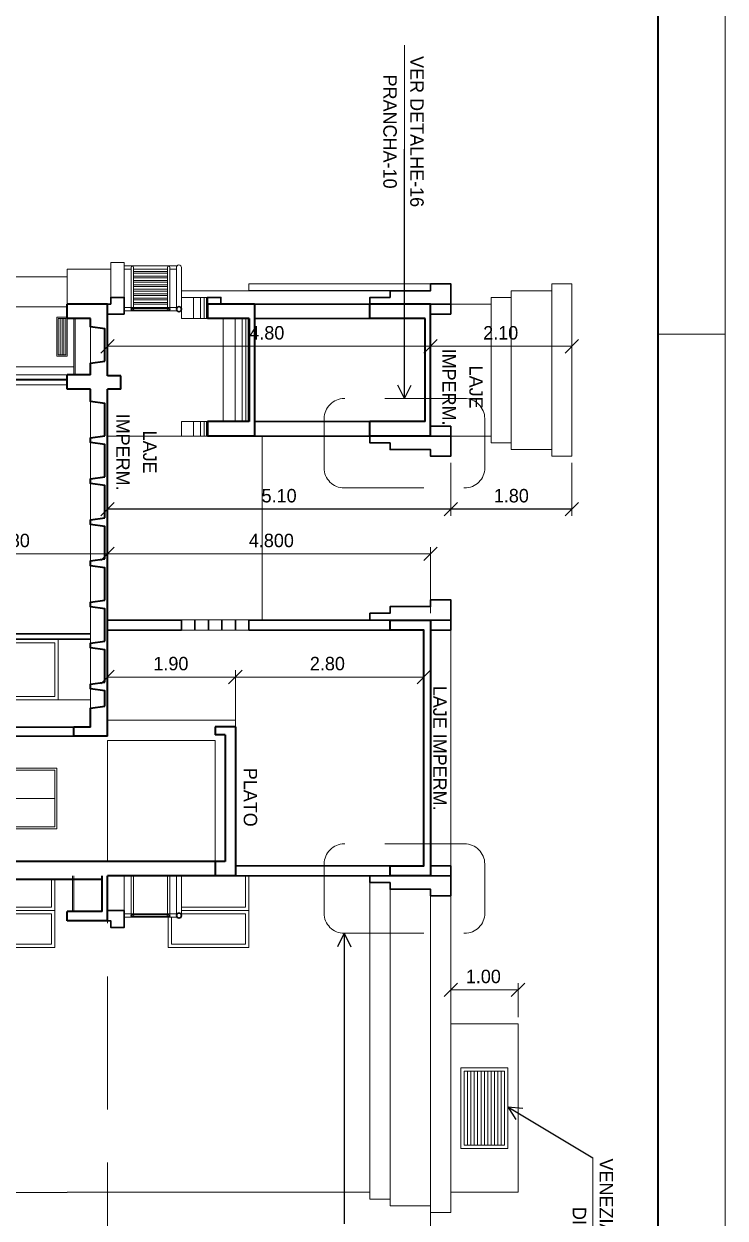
# Model space of a CAD drawing. Header units: metres. Extents: x -62 to 23, y -77 to 42.
# Drawn here: x 11.86 to 22.28, y -53.08 to -35.34 of the extents above; entities that cross this region are included whole.
import ezdxf
from ezdxf.enums import TextEntityAlignment as Align

# ---------------------------------------------------------------- set-up
doc = ezdxf.new("R2010")
doc.units = ezdxf.units.M
doc.header["$MEASUREMENT"] = 0
doc.linetypes.add('DGN Style 3', pattern=[2.76643, 1.976022, -0.790409])
doc.linetypes.add('DGN Style 4', pattern=[3.163611, 1.580817, -0.790409, 0.001976, -0.790409])
for name, color, linetype, lineweight in [('1 - Eixos', 7, 'Continuous', 0), ('11 - Acabamentos', 7, 'Continuous', 0), ('15 - Esquadrias Janelas', 7, 'Continuous', 0), ('19 - Estrutura Metálica', 7, 'Continuous', 0), ('32 - Forro', 7, 'Continuous', 0), ('5 - Laje em Corte', 7, 'Continuous', 0), ('7 - Alvenaria', 7, 'Continuous', 0), ('CORNIJAS_VAR NA PLANTA PTIPO 1', 7, 'Continuous', 0), ('Level 1-1', 7, 'Continuous', 0), ('Level 12', 7, 'Continuous', 0), ('Level 24-1', 7, 'Continuous', 0), ('Level 25-1', 7, 'Continuous', 0), ('Level 36', 7, 'Continuous', 0), ('Level 41', 7, 'Continuous', 0), ('Level 44', 7, 'Continuous', 0), ('Level 63', 7, 'Continuous', 0), ('Level 7-1', 7, 'Continuous', 0)]:
    doc.layers.add(name, color=color, linetype=linetype, lineweight=lineweight)
doc.styles.add('Style-CIVIL', font='CIVIL.shx')
doc.styles.add('Style-INTL_ENGINEERING', font='INTL_ENGINEERING.shx')
doc.dimstyles.get("Standard").update_dxf_attribs({"dimtxt": 0.18, "dimasz": 0.18, "dimexe": 0.18, "dimexo": 0.0625, "dimgap": 0.09, "dimtad": 0, "dimtih": 1, "dimtoh": 1, "dimdec": 4, "dimzin": 1, "dimdsep": 46, "dimtxsty": 'Standard', "dimcen": 0, "dimadec": 0, "dimazin": 0, "dimtfac": 1, "dimtdec": 4, "dimtofl": 0, "dimtmove": 0, "dimatfit": 3, "dimfxl": 0, "dimtolj": 1, "dimtzin": 1, "dimarcsym": 0})

# ---------------------------------------------------------------- blocks, each defined once
blk = doc.blocks.new('*U42')
at = {"layer": 'Level 24-1', "color": 7, "linetype": 'DGN Style 4', "lineweight": 13, "flags": 128}
for points in [[(-0.691, 2.181), (-1.412, 1.529)], [(1.475, 0.383), (-0.126, 2.153)], [(-1.441, 0.964), (0.157, -0.804)], [(0.722, -0.832), (1.444, -0.179)]]:
    blk.add_lwpolyline(points, dxfattribs=at)
at = {"layer": 'Level 24-1', "color": 7, "linetype": 'DGN Style 4', "lineweight": 13}
for centre, start, end in [((-0.423, 1.885), 42.1218, 132.1218), ((-1.144, 1.232), 132.1218, 222.1218), ((1.176, 0.117), 312.1218, 42.1218), ((0.454, -0.535), 222.1218, 312.1218)]:
    blk.add_arc(centre, 0.4, start, end, dxfattribs=at)
blk = doc.blocks.new('*D104')
at = {"layer": 'Defpoints'}
for p in [(10.223, -43.215), (11.663, -43.215), (10.223, -43.68), (13.103, -43.87)]:
    blk.add_point(p, dxfattribs=at)
at = {"layer": 'Level 1-1', "color": 2, "linetype": 'Continuous', "lineweight": 0}
for p, q in [((10.123, -43.315), (10.323, -43.115)), ((10.223, -43.58), (10.223, -43.115)), ((13.103, -43.215), (10.223, -43.215)), ((13.203, -43.115), (13.003, -43.315)), ((13.103, -43.77), (13.103, -43.115))]:
    blk.add_line(p, q, dxfattribs=at)
at = {"layer": 'Level 1-1', "color": 2, "linetype": 'Continuous', "lineweight": 0, "style": 'Style-CIVIL'}
blk.add_text('2.880', height=0.2, dxfattribs=at).set_placement((11.28, -43.015), align=Align.MIDDLE_LEFT)
blk = doc.blocks.new('_Oblique')
at = {"color": 0, "linetype": 'ByBlock', "lineweight": -2}
blk.add_line((0.5, 0.5), (-0.5, -0.5), dxfattribs=at)
blk = doc.blocks.new('*D103')
at = {"layer": 'Defpoints'}
for p in [(13.103, -43.215), (15.594, -43.215), (13.103, -43.87), (17.903, -44.197)]:
    blk.add_point(p, dxfattribs=at)
at = {"layer": 'Level 1-1', "color": 2, "linetype": 'Continuous', "lineweight": 0}
for p, q in [((13.003, -43.315), (13.203, -43.115)), ((13.103, -43.77), (13.103, -43.115)), ((17.903, -43.215), (13.103, -43.215)), ((18.003, -43.115), (17.803, -43.315)), ((17.903, -44.097), (17.903, -43.115))]:
    blk.add_line(p, q, dxfattribs=at)
at = {"layer": 'Level 1-1', "color": 2, "linetype": 'Continuous', "lineweight": 0, "style": 'Style-CIVIL'}
blk.add_text('4.800', height=0.2, dxfattribs=at).set_placement((15.203, -43.015), align=Align.MIDDLE_LEFT)
blk = doc.blocks.new('*D296')
at = {"layer": 'Defpoints', "color": 0, "linetype": 'Continuous', "lineweight": 0}
for p in [(18.203, -41.764), (13.103, -42.551), (13.103, -43.519)]:
    blk.add_point(p, dxfattribs=at)
at = {"layer": 'Level 1-1', "color": 2, "linetype": 'Continuous', "lineweight": 0}
for p, q in [((18.203, -41.864), (18.203, -42.651)), ((13.103, -43.419), (13.103, -42.451))]:
    blk.add_line(p, q, dxfattribs=at)
at = {"layer": 'Level 1-1', "color": 0, "linetype": 'Continuous', "lineweight": -2}
blk.add_line((18.203, -42.551), (13.103, -42.551), dxfattribs=at)
at = {"layer": 'Level 1-1', "color": 0, "linetype": 'Continuous', "lineweight": -2, "xscale": 0.2, "yscale": 0.2, "zscale": 0.2, "rotation": 180}
blk.add_blockref('_Oblique', (13.103, -42.551), dxfattribs=at)
at = {"layer": 'Level 1-1', "color": 0, "linetype": 'Continuous', "lineweight": -2, "xscale": 0.2, "yscale": 0.2, "zscale": 0.2}
blk.add_blockref('_Oblique', (18.203, -42.551), dxfattribs=at)
at = {"layer": 'Level 1-1', "color": 0, "linetype": 'Continuous', "lineweight": 0, "insert": (15.653, -42.351), "char_height": 0.2, "attachment_point": 5, "style": 'Style-CIVIL'}
blk.add_mtext('5.10', dxfattribs=at)
blk = doc.blocks.new('*D295')
at = {"layer": 'Defpoints', "color": 0, "linetype": 'Continuous', "lineweight": 0}
for p in [(18.203, -41.764), (20.003, -41.764), (18.203, -42.551)]:
    blk.add_point(p, dxfattribs=at)
at = {"layer": 'Level 1-1', "color": 2, "linetype": 'Continuous', "lineweight": 0}
for p, q in [((18.203, -41.864), (18.203, -42.651)), ((20.003, -41.864), (20.003, -42.651))]:
    blk.add_line(p, q, dxfattribs=at)
at = {"layer": 'Level 1-1', "color": 0, "linetype": 'Continuous', "lineweight": -2}
blk.add_line((20.003, -42.551), (18.203, -42.551), dxfattribs=at)
at = {"layer": 'Level 1-1', "color": 0, "linetype": 'Continuous', "lineweight": -2, "xscale": 0.2, "yscale": 0.2, "zscale": 0.2, "rotation": 180}
blk.add_blockref('_Oblique', (18.203, -42.551), dxfattribs=at)
at = {"layer": 'Level 1-1', "color": 0, "linetype": 'Continuous', "lineweight": -2, "xscale": 0.2, "yscale": 0.2, "zscale": 0.2}
blk.add_blockref('_Oblique', (20.003, -42.551), dxfattribs=at)
at = {"layer": 'Level 1-1', "color": 0, "linetype": 'Continuous', "lineweight": 0, "insert": (19.103, -42.351), "char_height": 0.2, "attachment_point": 5, "style": 'Style-CIVIL'}
blk.add_mtext('1.80', dxfattribs=at)
blk = doc.blocks.new('*D298')
at = {"layer": 'Defpoints'}
for p in [(13.103, -45.044), (14.053, -45.044), (15.003, -45.784), (13.103, -46.012)]:
    blk.add_point(p, dxfattribs=at)
at = {"layer": 'Level 1-1', "color": 2, "linetype": 'Continuous', "lineweight": 0}
for p, q in [((13.003, -45.144), (13.203, -44.944)), ((13.103, -45.912), (13.103, -44.944)), ((15.003, -45.044), (13.103, -45.044)), ((15.103, -44.944), (14.903, -45.144)), ((15.003, -45.684), (15.003, -44.944))]:
    blk.add_line(p, q, dxfattribs=at)
at = {"layer": 'Level 1-1', "color": 2, "linetype": 'Continuous', "lineweight": 0, "style": 'Style-CIVIL'}
blk.add_text('1.90', height=0.2, dxfattribs=at).set_placement((13.785, -44.844), align=Align.MIDDLE_LEFT)
blk = doc.blocks.new('*D297')
at = {"layer": 'Defpoints'}
for p in [(15.003, -45.044), (16.403, -45.044), (15.003, -45.784), (17.803, -46.097)]:
    blk.add_point(p, dxfattribs=at)
at = {"layer": 'Level 1-1', "color": 2, "linetype": 'Continuous', "lineweight": 0}
for p, q in [((14.903, -45.144), (15.103, -44.944)), ((15.003, -45.684), (15.003, -44.944)), ((17.803, -45.044), (15.003, -45.044)), ((17.903, -44.944), (17.703, -45.144)), ((17.803, -45.997), (17.803, -44.944))]:
    blk.add_line(p, q, dxfattribs=at)
at = {"layer": 'Level 1-1', "color": 2, "linetype": 'Continuous', "lineweight": 0, "style": 'Style-CIVIL'}
blk.add_text('2.80', height=0.2, dxfattribs=at).set_placement((16.11, -44.844), align=Align.MIDDLE_LEFT)
blk = doc.blocks.new('*D300')
at = {"layer": 'Defpoints'}
for p in [(13.103, -40.13), (15.503, -40.13), (17.903, -40.414), (13.103, -40.569)]:
    blk.add_point(p, dxfattribs=at)
at = {"layer": 'Level 1-1', "color": 2, "linetype": 'Continuous', "lineweight": 0}
for p, q in [((13.003, -40.23), (13.203, -40.03)), ((13.103, -40.469), (13.103, -40.03)), ((18.003, -40.03), (17.803, -40.23)), ((17.903, -40.314), (17.903, -40.03)), ((17.903, -40.13), (13.103, -40.13))]:
    blk.add_line(p, q, dxfattribs=at)
at = {"layer": 'Level 1-1', "color": 2, "linetype": 'Continuous', "lineweight": 0, "style": 'Style-CIVIL'}
blk.add_text('4.80', height=0.2, dxfattribs=at).set_placement((15.21, -39.93), align=Align.MIDDLE_LEFT)
blk = doc.blocks.new('*D299')
at = {"layer": 'Defpoints'}
for p in [(17.903, -40.13), (18.953, -40.13), (17.903, -40.414), (20.003, -40.868)]:
    blk.add_point(p, dxfattribs=at)
at = {"layer": 'Level 1-1', "color": 2, "linetype": 'Continuous', "lineweight": 0}
for p, q in [((17.803, -40.23), (18.003, -40.03)), ((17.903, -40.314), (17.903, -40.03)), ((20.103, -40.03), (19.903, -40.23)), ((20.003, -40.768), (20.003, -40.03)), ((20.003, -40.13), (17.903, -40.13))]:
    blk.add_line(p, q, dxfattribs=at)
at = {"layer": 'Level 1-1', "color": 2, "linetype": 'Continuous', "lineweight": 0, "style": 'Style-CIVIL'}
blk.add_text('2.10', height=0.2, dxfattribs=at).set_placement((18.685, -39.93), align=Align.MIDDLE_LEFT)
blk = doc.blocks.new('*D301')
at = {"layer": 'Defpoints'}
for p in [(18.203, -49.692), (18.703, -49.692), (19.203, -50.198), (18.203, -50.259)]:
    blk.add_point(p, dxfattribs=at)
at = {"layer": 'Level 1-1', "color": 2, "linetype": 'Continuous', "lineweight": 0}
for p, q in [((18.103, -49.792), (18.303, -49.592)), ((18.203, -50.159), (18.203, -49.592)), ((19.303, -49.592), (19.103, -49.792)), ((19.203, -50.098), (19.203, -49.592)), ((19.203, -49.692), (18.203, -49.692))]:
    blk.add_line(p, q, dxfattribs=at)
at = {"layer": 'Level 1-1', "color": 2, "linetype": 'Continuous', "lineweight": 0, "style": 'Style-CIVIL'}
blk.add_text('1.00', height=0.2, dxfattribs=at).set_placement((18.427, -49.492), align=Align.MIDDLE_LEFT)
blk = doc.blocks.new('TerminatorOpen')
at = {"color": 0, "linetype": 'ByBlock', "lineweight": -2}
for q in [(-1, 0.5), (-1, 0), (-1, -0.5)]:
    blk.add_line((0, 0), q, dxfattribs=at)
blk = doc.blocks.new('*U8')
at = {"layer": '19 - Estrutura Metálica', "color": 172, "linetype": 'Continuous', "lineweight": 0, "flags": 128}
for points in [[(0.335, 0.025), (-0.45, 0.025), (-0.45, -0.025), (0.335, -0.025)], [(0.195, 0.013), (-0.32, 0.013)], [(-0.32, -0.012), (0.195, -0.012)]]:
    blk.add_lwpolyline(points, dxfattribs=at)
at = {"layer": '19 - Estrutura Metálica', "color": 172, "linetype": 'Continuous', "lineweight": 30}
for centre, radius in [((-0.332, 0), 0.0175), ((0.208, 0), 0.0175), ((0.363, 0), 0.0375)]:
    blk.add_circle(centre, radius, dxfattribs=at)
blk = doc.blocks.new('*U7')
at = {"layer": 'Level 25-1', "color": 7, "linetype": 'Continuous', "lineweight": 30}
for p, q in [((-0.5, 0.075), (-0.5, -0.075)), ((-0.3, 0.075), (-0.3, -0.075)), ((-0.1, 0.075), (-0.1, -0.075)), ((0.1, 0.075), (0.1, -0.075)), ((0.3, 0.075), (0.3, -0.075)), ((0.5, -0.075), (0.5, 0.075))]:
    blk.add_line(p, q, dxfattribs=at)
at = {"layer": 'Level 25-1', "color": 7, "linetype": 'Continuous', "lineweight": 13, "flags": 128}
blk.add_lwpolyline([(-0.5, 0.075), (0.5, 0.075), (0.5, -0.075), (-0.5, -0.075)], close=True, dxfattribs=at)
blk = doc.blocks.new('*U354')
at = {"layer": 'Level 41', "color": 120, "linetype": 'Continuous', "lineweight": 0}
blk.add_line((-1.035, 0), (1.065, 0), dxfattribs=at)
at = {"layer": 'Level 41', "color": 120, "linetype": 'Continuous', "lineweight": 0, "flags": 128}
for points in [[(1.065, -0.45), (1.065, 0.45), (-1.065, 0.45), (-1.065, -0.45)], [(1.065, -0.42), (1.065, 0.42), (-1.035, 0.42), (-1.035, -0.42)]]:
    blk.add_lwpolyline(points, close=True, dxfattribs=at)
blk = doc.blocks.new('*U355')
at = {"layer": 'Level 44', "color": 7, "linetype": 'Continuous', "lineweight": 30}
for p, q in [((-1.05, 0.075), (-1.05, -0.075)), ((1.28, 0.075), (1.28, -0.075))]:
    blk.add_line(p, q, dxfattribs=at)
at = {"layer": 'Level 44', "color": 7, "linetype": 'Continuous', "lineweight": 0}
for p, q in [((1.28, 0.075), (-1.05, 0.075)), ((1.28, -0.075), (-1.05, -0.075))]:
    blk.add_line(p, q, dxfattribs=at)
at = {"layer": 'Level 44', "color": 7, "linetype": 'Continuous', "lineweight": 40}
blk.add_line((1.28, 0), (-1.05, 0), dxfattribs=at)
blk = doc.blocks.new('*U356')
at = {"layer": '19 - Estrutura Metálica', "color": 172, "linetype": 'Continuous', "lineweight": 0, "extrusion": (0, 0, -1), "flags": 128}
for points in [[(-0.335, 0.025), (0.45, 0.025), (0.45, -0.025), (-0.335, -0.025)], [(-0.195, 0.013), (0.32, 0.013)], [(0.32, -0.012), (-0.195, -0.012)]]:
    blk.add_lwpolyline(points, dxfattribs=at)
at = {"layer": '19 - Estrutura Metálica', "color": 172, "linetype": 'Continuous', "lineweight": 30, "extrusion": (0, 0, -1)}
for centre, radius in [((0.332, 0), 0.0175), ((-0.208, 0), 0.0175), ((-0.363, 0), 0.0375)]:
    blk.add_circle(centre, radius, dxfattribs=at)
blk = doc.blocks.new('*U357')
at = {"layer": 'Level 44', "color": 7, "linetype": 'Continuous', "lineweight": 13}
for p, q in [((0, 0.13), (0, -0.13)), ((0, -0.13), (-0.028, -0.024)), ((0, -0.13), (0.028, -0.024))]:
    blk.add_line(p, q, dxfattribs=at)
blk = doc.blocks.new('*U358')
at = {"layer": '19 - Estrutura Metálica', "color": 172, "linetype": 'Continuous', "lineweight": 0, "flags": 128}
for points in [[(0.335, 0.025), (-0.45, 0.025), (-0.45, -0.025), (0.335, -0.025)], [(0.195, 0.013), (-0.32, 0.013)], [(-0.32, -0.012), (0.195, -0.012)]]:
    blk.add_lwpolyline(points, dxfattribs=at)
at = {"layer": '19 - Estrutura Metálica', "color": 172, "linetype": 'Continuous', "lineweight": 30}
for centre, radius in [((-0.332, 0), 0.0175), ((0.208, 0), 0.0175), ((0.363, 0), 0.0375)]:
    blk.add_circle(centre, radius, dxfattribs=at)
blk = doc.blocks.new('*U353')
at = {"layer": '11 - Acabamentos', "color": 30, "linetype": 'Continuous', "lineweight": 13}
for p, q in [((-1.14, 6.958), (1.74, 6.958)), ((-1.24, -5.308), (1.19, -5.308)), ((-1.14, -6.198), (0.09, -6.198)), ((0.94, -6.338), (0.94, -6.958)), ((1.14, -6.338), (1.14, -6.958)), ((1.74, -6.238), (1.74, -6.858)), ((-1.14, -6.641), (0.09, -6.641)), ((1.14, -6.858), (1.74, -6.858)), ((0.94, -6.958), (1.14, -6.958))]:
    blk.add_line(p, q, dxfattribs=at)
at = {"layer": '15 - Esquadrias Janelas', "color": 7, "linetype": 'Continuous', "lineweight": 0}
for p, q in [((0.24, 3.322), (-0.96, 3.322)), ((-0.96, 3.322), (-0.96, 2.308)), ((0.19, 3.272), (-0.91, 3.272)), ((-0.91, 3.272), (-0.91, 2.822)), ((0.19, 2.872), (0.19, 3.272)), ((0.24, 2.872), (0.24, 3.322)), ((-0.96, 2.772), (0.09, 2.772)), ((-0.91, 2.822), (0.09, 2.822)), ((-0.91, 2.308), (-0.91, 2.722)), ((-0.91, 2.722), (0.09, 2.722))]:
    blk.add_line(p, q, dxfattribs=at)
at = {"layer": '19 - Estrutura Metálica', "color": 172, "linetype": 'Continuous', "lineweight": 0}
for p, q in [((0.09, 2.308), (0.09, 2.847)), ((0.165, 2.308), (0.165, 2.822)), ((0.265, 2.308), (0.265, 2.822)), ((0.3, 2.308), (0.3, 2.822)), ((0.805, 2.308), (0.805, 2.822)), ((0.84, 2.308), (0.84, 2.822)), ((0.09, -6.783), (0.09, -6.163)), ((0.165, -6.783), (0.165, -6.188)), ((0.265, -6.783), (0.265, -6.188)), ((0.3, -6.783), (0.3, -6.188)), ((0.805, -6.783), (0.805, -6.188)), ((0.84, -6.783), (0.84, -6.188))]:
    blk.add_line(p, q, dxfattribs=at)
at = {"layer": '19 - Estrutura Metálica', "color": 172, "linetype": 'Continuous', "lineweight": 0, "flags": 128}
for points in [[(0.805, -6.235), (0.3, -6.235)], [(0.3, -6.26), (0.805, -6.26)], [(0.805, -6.301), (0.3, -6.301)], [(0.3, -6.326), (0.805, -6.326)], [(0.805, -6.367), (0.3, -6.367)], [(0.3, -6.392), (0.805, -6.392)], [(0.805, -6.433), (0.3, -6.433)], [(0.3, -6.458), (0.805, -6.458)], [(0.805, -6.499), (0.3, -6.499)], [(0.3, -6.524), (0.805, -6.524)], [(0.805, -6.565), (0.3, -6.565)], [(0.3, -6.59), (0.805, -6.59)], [(0.805, -6.63), (0.3, -6.63)], [(0.3, -6.655), (0.805, -6.655)], [(0.805, -6.696), (0.3, -6.696)], [(0.3, -6.721), (0.805, -6.721)], [(0.155, -6.808), (0.94, -6.808), (0.94, -6.758), (0.84, -6.758)], [(0.265, -6.758), (0.165, -6.758)], [(0.805, -6.758), (0.3, -6.758)]]:
    blk.add_lwpolyline(points, dxfattribs=at)
at = {"layer": '19 - Estrutura Metálica', "color": 172, "linetype": 'Continuous', "lineweight": 0}
for centre, radius in [((0.127, -6.783), 0.0375), ((0.282, -6.783), 0.0175), ((0.822, -6.783), 0.0175)]:
    blk.add_arc(centre, radius, 180, 0, dxfattribs=at)
at = {"layer": '32 - Forro', "color": 30, "linetype": 'Continuous', "lineweight": 13}
for p, q in [((1.64, 2.788), (1.64, 2.308)), ((1.66, 2.788), (1.66, 2.308)), ((1.62, -5.188), (1.62, -6.022)), ((1.64, -5.188), (1.64, -6.022))]:
    blk.add_line(p, q, dxfattribs=at)
at = {"layer": '5 - Laje em Corte', "color": 1, "linetype": 'Continuous', "lineweight": 40}
for p, q in [((1.14, 2.922), (1.14, 2.308)), ((1.14, 2.922), (1.74, 2.922)), ((1.74, 2.922), (1.74, 2.788)), ((1.22, 2.788), (1.74, 2.788)), ((1.22, 2.788), (1.22, 2.308)), ((-1.66, 2.308), (1.14, 2.308)), ((-1.74, 2.043), (1.14, 2.043)), ((1.14, 0.179), (1.64, 0.179)), ((1.14, 0.179), (1.14, -5.038)), ((1.64, 0.179), (1.64, 0.049)), ((1.39, 0.049), (1.64, 0.049)), ((1.14, -5.038), (1.19, -5.038)), ((1.19, -5.038), (1.19, -6.238)), ((1.39, -5.038), (1.74, -5.038)), ((1.74, -5.038), (1.74, -5.188)), ((1.44, -5.188), (1.74, -5.188)), ((1.44, -6.022), (1.74, -6.022)), ((1.74, -6.022), (1.74, -6.238)), ((1.19, -6.238), (1.74, -6.238))]:
    blk.add_line(p, q, dxfattribs=at)
at = {"layer": '5 - Laje em Corte', "color": 1, "linetype": 'Continuous', "lineweight": 0}
for p, q in [((1.39, -0.237), (1.39, -4.792)), ((1.44, -5.362), (1.44, -5.902))]:
    blk.add_line(p, q, dxfattribs=at)
at = {"layer": '5 - Laje em Corte', "color": 1, "linetype": 'Continuous', "lineweight": 40, "flags": 128}
for points in [[(1.39, 0.049), (1.39, -0.237), (1.18, -0.267)], [(1.18, -0.267), (1.18, -0.492), (1.39, -0.522), (1.39, -0.592), (1.18, -0.622)], [(1.18, -0.622), (1.18, -1.102), (1.39, -1.132), (1.39, -1.202), (1.18, -1.232)], [(1.18, -1.232), (1.18, -1.712), (1.39, -1.742), (1.39, -1.812), (1.18, -1.842)], [(1.18, -1.842), (1.18, -2.322), (1.39, -2.352), (1.39, -2.422), (1.18, -2.452)], [(1.18, -2.452), (1.18, -2.932), (1.39, -2.962), (1.39, -3.032), (1.18, -3.062)], [(1.18, -3.062), (1.18, -3.542), (1.39, -3.572), (1.39, -3.642), (1.18, -3.672)], [(1.18, -3.672), (1.18, -4.152), (1.39, -4.182), (1.39, -4.252), (1.18, -4.282)], [(1.18, -4.282), (1.18, -4.762), (1.39, -4.792), (1.39, -5.038)], [(1.44, -5.188), (1.44, -5.362), (1.23, -5.392)], [(1.23, -5.392), (1.23, -5.872), (1.44, -5.902), (1.44, -6.022)]]:
    blk.add_lwpolyline(points, dxfattribs=at)
at = {"layer": '7 - Alvenaria', "color": 7, "linetype": 'Continuous', "lineweight": 30}
for p, q in [((0.94, 2.772), (1.14, 2.772)), ((0.94, -6.088), (1.19, -6.088))]:
    blk.add_line(p, q, dxfattribs=at)
at = {"layer": '7 - Alvenaria', "color": 7, "linetype": 'Continuous', "lineweight": 30, "flags": 128}
for points in [[(0.94, 2.772), (0.94, 3.022), (1.14, 3.022), (1.14, 2.922)], [(0.94, -6.088), (0.94, -6.338), (1.14, -6.338), (1.14, -6.238), (1.19, -6.238)]]:
    blk.add_lwpolyline(points, dxfattribs=at)
at = {"layer": 'CORNIJAS_VAR NA PLANTA PTIPO 1', "color": 7, "linetype": 'Continuous', "lineweight": 13}
blk.add_line((0.94, 2.772), (0.94, 2.308), dxfattribs=at)
at = {"layer": 'Level 36', "color": 172, "linetype": 'Continuous', "lineweight": 13}
for p, q in [((0.34, -5.308), (0.34, -5.188)), ((0.39, -5.308), (0.39, -5.188)), ((-1.093, -5.483), (-1.093, -6.023)), ((-1.065, -5.483), (-1.065, -6.023)), ((-1.037, -5.483), (-1.037, -6.023)), ((0.56, -5.483), (0.56, -6.023)), ((0.588, -5.483), (0.588, -6.023)), ((0.616, -5.483), (0.616, -6.023)), ((0.644, -5.483), (0.644, -6.023)), ((0.672, -5.483), (0.672, -6.023)), ((0.7, -5.483), (0.7, -6.023)), ((0.728, -5.483), (0.728, -6.023)), ((0.756, -5.483), (0.756, -6.023)), ((0.784, -5.483), (0.784, -6.023)), ((0.812, -5.483), (0.812, -6.023)), ((0.84, -5.483), (0.84, -6.023)), ((0.868, -5.483), (0.868, -6.023)), ((0.896, -5.483), (0.896, -6.023)), ((0.924, -5.483), (0.924, -6.023)), ((0.952, -5.483), (0.952, -6.023)), ((0.98, -5.483), (0.98, -6.023)), ((1.008, -5.483), (1.008, -6.023))]:
    blk.add_line(p, q, dxfattribs=at)
at = {"layer": 'Level 36', "color": 172, "linetype": 'Continuous', "lineweight": 13, "flags": 128}
for points in [[(-1.14, -5.463), (-1.14, -6.043), (-0.99, -6.043), (-0.99, -5.463)], [(-1.12, -5.483), (-1.12, -6.023), (-1.01, -6.023), (-1.01, -5.483)], [(0.282, -5.404), (0.282, -6.102), (-0.253, -6.102), (-0.253, -5.404)], [(0.54, -5.463), (0.54, -6.043), (1.06, -6.043), (1.06, -5.463)], [(0.56, -5.483), (0.56, -6.023), (1.04, -6.023), (1.04, -5.483)]]:
    blk.add_lwpolyline(points, close=True, dxfattribs=at)
at = {"layer": 'Level 44', "color": 7, "linetype": 'Continuous', "lineweight": 30}
for p, q in [((-1.24, 0.179), (1.14, 0.179)), ((-1.24, 0.049), (1.14, 0.049)), ((-1.49, -1.258), (1.14, -1.258)), ((-1.49, -1.338), (1.14, -1.338))]:
    blk.add_line(p, q, dxfattribs=at)
at = {"layer": 'Level 44', "color": 7, "linetype": 'Continuous', "lineweight": 13}
blk.add_line((-1.49, -0.358), (1.14, -0.358), dxfattribs=at)
at = {"layer": 'Level 44', "color": 7, "linetype": 'Continuous', "lineweight": 13, "flags": 128}
for points in [[(1.14, -1.258), (1.14, -0.358), (-1.01, -0.358), (-1.01, -1.258)], [(1.14, -1.208), (1.14, -0.408), (-0.96, -0.408), (-0.96, -1.208)]]:
    blk.add_lwpolyline(points, close=True, dxfattribs=at)
at = {"layer": '19 - Estrutura Metálica', "color": 172, "linetype": 'Continuous', "lineweight": 30, "rotation": 180}
blk.add_blockref('*U358', (0.49, 2.847), dxfattribs=at)
at = {"layer": '19 - Estrutura Metálica', "color": 172, "linetype": 'Continuous', "lineweight": 30, "extrusion": (0, 0, -1)}
blk.add_blockref('*U356', (-0.49, -6.163), dxfattribs=at)
at = {"layer": 'Level 41', "color": 120, "linetype": 'Continuous', "lineweight": 0}
blk.add_blockref('*U354', (0.075, 1.107), dxfattribs=at)
at = {"layer": 'Level 44', "color": 7, "linetype": 'Continuous', "lineweight": 13}
blk.add_blockref('*U357', (0.09, -0.804), dxfattribs=at)
at = {"layer": 'Level 44', "color": 7, "linetype": 'Continuous', "lineweight": 30, "rotation": 180}
blk.add_blockref('*U355', (0.14, -5.113), dxfattribs=at)

msp = doc.modelspace()

# ---------------------------------------------------------------- hatches: boundary and pattern name
at = {"layer": 'Level 36', "linetype": 'Continuous', "lineweight": 13}
h = msp.add_hatch(dxfattribs=at)
h.set_pattern_fill('_USER', color=172, style=0)
h.set_pattern_definition([(90, (19.00264, -51.448663), (0.05, 0), [])])
h.paths.add_polyline_path([(19.0026, -51.9987), (18.4027, -51.9987), (18.4027, -50.8987), (19.0026, -50.8987)])

# ---------------------------------------------------------------- linework, layer by layer
at = {"layer": '1 - Eixos', "color": 91, "linetype": 'DGN Style 3', "lineweight": 0}
for p, q in [((13.1026, -54.2331), (13.1026, -48.6139)), ((17.9026, -59.299), (17.9026, -50.3995))]:
    msp.add_line(p, q, dxfattribs=at)
at = {"layer": '11 - Acabamentos', "color": 30, "linetype": 'Continuous', "lineweight": 13}
for p, q in [((13.1527, -38.9839), (12.5027, -38.9839)), ((12.5027, -39.5039), (12.5027, -38.9839)), ((13.3527, -38.8839), (13.1527, -38.8839)), ((13.1527, -39.4039), (13.1527, -38.8839)), ((13.3527, -39.4039), (13.3527, -38.8839)), ((17.3026, -39.3039), (14.2026, -39.3039)), ((18.8027, -39.5039), (18.2026, -39.5039)), ((18.8027, -41.4645), (18.2027, -41.4645)), ((19.2027, -50.1979), (18.2027, -50.1979)), ((19.2027, -50.1979), (19.2027, -52.6995)), ((17.0026, -52.6995), (12.5027, -52.6995)), ((19.2027, -52.6995), (18.2027, -52.6995))]:
    msp.add_line(p, q, dxfattribs=at)
msp.add_lwpolyline([(15.2027, -39.3011), (17.9026, -39.3011), (17.9026, -39.2011), (15.2027, -39.2011)], close=True, dxfattribs=at)
at = {"layer": '11 - Acabamentos', "color": 30, "linetype": 'Continuous', "lineweight": 13, "flags": 128}
for points in [[(20.0027, -41.7645), (20.0027, -39.2039), (19.7027, -39.2039), (19.7027, -41.7645)], [(19.7027, -41.6645), (19.7027, -39.3039), (19.1027, -39.3039), (19.1027, -41.6645)], [(19.1027, -41.5645), (19.1027, -39.4039), (18.8027, -39.4039), (18.8027, -41.5645)], [(17.3026, -48.0965), (17.3026, -52.7995), (17.0026, -52.7995), (17.0026, -48.0965)], [(17.9026, -48.1965), (17.9026, -52.8995), (17.3026, -52.8995), (17.3026, -48.1965)], [(18.2026, -48.2965), (18.2026, -52.9995), (17.9026, -52.9995), (17.9026, -48.2965)]]:
    msp.add_lwpolyline(points, close=True, dxfattribs=at)
at = {"layer": '15 - Esquadrias Janelas', "color": 7, "linetype": 'Continuous', "lineweight": 0}
for p, q in [((15.1527, -47.9965), (15.1527, -48.4639)), ((15.2027, -49.0639), (15.2027, -47.9965)), ((15.1527, -48.4639), (14.2026, -48.4639)), ((15.2027, -48.5139), (14.2026, -48.5139)), ((15.1527, -48.5639), (14.2026, -48.5639)), ((15.1527, -49.0139), (15.1527, -48.5639)), ((14.0027, -48.6139), (14.0027, -49.0639)), ((14.0527, -48.6139), (14.0527, -49.0139)), ((14.0027, -49.0639), (15.2027, -49.0639)), ((14.0527, -49.0139), (15.1527, -49.0139))]:
    msp.add_line(p, q, dxfattribs=at)
at = {"layer": '19 - Estrutura Metálica', "color": 172, "linetype": 'Continuous', "lineweight": 0}
for p, q in [((13.4527, -38.9589), (13.4527, -39.5539)), ((13.4877, -38.9589), (13.4877, -39.5539)), ((13.9927, -38.9589), (13.9927, -39.5539)), ((14.0277, -38.9589), (14.0277, -39.5539)), ((14.1277, -38.9589), (14.1277, -39.5539)), ((14.2026, -38.9589), (14.2026, -39.5789)), ((13.4527, -47.9965), (13.4527, -48.5639)), ((13.4877, -47.9965), (13.4877, -48.5639)), ((13.9927, -47.9965), (13.9927, -48.5639)), ((14.0277, -47.9965), (14.0277, -48.5639)), ((14.1277, -47.9965), (14.1277, -48.5639)), ((14.2026, -47.9965), (14.2026, -48.5889))]:
    msp.add_line(p, q, dxfattribs=at)
at = {"layer": '19 - Estrutura Metálica', "color": 172, "linetype": 'Continuous', "lineweight": 0, "flags": 128}
for points in [[(14.1372, -38.9339), (13.3527, -38.9339), (13.3527, -38.9839), (13.4527, -38.9839)], [(13.4877, -38.9839), (13.9927, -38.9839)], [(13.9927, -39.0203), (13.4877, -39.0203)], [(14.0277, -38.9839), (14.1277, -38.9839)], [(13.4877, -39.0453), (13.9927, -39.0453)], [(13.9927, -39.0862), (13.4877, -39.0862)], [(13.4877, -39.1112), (13.9927, -39.1112)], [(13.9927, -39.1521), (13.4877, -39.1521)], [(13.4877, -39.1771), (13.9927, -39.1771)], [(13.9927, -39.218), (13.4877, -39.218)], [(13.4877, -39.243), (13.9927, -39.243)], [(13.9927, -39.2839), (13.4877, -39.2839)], [(13.4877, -39.3089), (13.9927, -39.3089)], [(13.9927, -39.3498), (13.4877, -39.3498)], [(13.4877, -39.3748), (13.9927, -39.3748)], [(13.9927, -39.4157), (13.4877, -39.4157)], [(13.4877, -39.4407), (13.9927, -39.4407)], [(13.9927, -39.4816), (13.4877, -39.4816)], [(13.4877, -39.5066), (13.9927, -39.5066)]]:
    msp.add_lwpolyline(points, dxfattribs=at)
at = {"layer": '19 - Estrutura Metálica', "color": 172, "linetype": 'Continuous', "lineweight": 0}
for centre, radius in [((13.4702, -38.9589), 0.0175), ((14.0102, -38.9589), 0.0175), ((14.1652, -38.9589), 0.0375)]:
    msp.add_arc(centre, radius, 0, 180, dxfattribs=at)
at = {"layer": '32 - Forro', "color": 30, "linetype": 'Continuous', "lineweight": 13}
for p, q in [((12.6027, -40.5539), (12.6027, -39.7195)), ((12.6227, -40.5539), (12.6227, -39.7195)), ((12.5827, -48.5295), (12.5827, -47.9965)), ((12.6027, -48.5295), (12.6027, -47.9965))]:
    msp.add_line(p, q, dxfattribs=at)
at = {"layer": '5 - Laje em Corte', "color": 1, "linetype": 'Continuous', "lineweight": 40}
for p, q in [((13.1027, -39.5039), (12.5027, -39.5039)), ((12.5027, -39.7195), (12.5027, -39.5039)), ((13.1027, -40.5695), (13.1027, -39.5039)), ((15.2882, -39.5039), (14.5882, -39.5039)), ((14.5882, -39.5039), (14.5882, -39.7195)), ((15.2882, -39.5039), (15.2882, -41.4645)), ((17.9026, -39.5039), (17.0026, -39.5039)), ((17.0026, -39.7189), (17.0026, -39.5039)), ((17.9026, -41.4645), (17.9026, -39.5039)), ((12.8527, -39.7195), (12.5027, -39.7195)), ((15.2082, -39.7195), (14.5882, -39.7195)), ((15.2082, -39.7195), (15.2082, -41.2495)), ((17.8226, -39.7189), (17.0026, -39.7189)), ((17.8226, -41.2495), (17.8226, -39.7189)), ((12.8527, -40.5539), (12.5027, -40.5539)), ((12.5027, -40.7695), (12.5027, -40.5539)), ((13.3027, -40.5695), (13.1027, -40.5695)), ((13.3027, -40.7695), (13.3027, -40.5695)), ((12.8527, -40.7695), (12.5027, -40.7695)), ((13.1027, -45.9206), (13.1027, -40.7695)), ((13.3027, -40.7695), (13.1027, -40.7695)), ((15.2082, -41.2495), (14.5882, -41.2495)), ((14.5882, -41.2495), (14.5882, -41.4645)), ((17.8226, -41.2495), (17.0026, -41.2495)), ((17.0026, -41.4645), (17.0026, -41.2495)), ((15.2882, -41.4645), (14.5882, -41.4645)), ((17.9026, -41.4645), (17.0026, -41.4645)), ((12.8527, -45.7906), (12.6027, -45.7906)), ((12.6027, -45.9206), (12.6027, -45.7906)), ((13.1027, -45.9206), (12.6027, -45.9206)), ((15.0027, -45.7845), (14.7027, -45.7845)), ((14.7027, -45.7845), (14.7027, -45.9045)), ((14.8527, -45.9045), (14.7027, -45.9045)), ((14.8527, -45.9045), (14.8527, -47.7845)), ((15.0027, -45.7845), (15.0027, -47.9965)), ((14.8527, -47.7845), (13.1027, -47.7845)), ((14.7027, -47.7845), (14.7027, -47.9965)), ((13.0227, -48.5295), (13.0227, -47.9965)), ((13.1027, -48.6639), (13.1027, -47.9965)), ((15.0027, -47.9965), (13.1027, -47.9965)), ((13.0227, -48.5295), (12.5027, -48.5295)), ((12.5027, -48.6639), (12.5027, -48.5295)), ((13.1027, -48.6639), (12.5027, -48.6639))]:
    msp.add_line(p, q, dxfattribs=at)
at = {"layer": '5 - Laje em Corte', "color": 1, "linetype": 'Continuous', "lineweight": 13}
for p, q in [((14.8226, -39.7195), (14.8226, -41.2495)), ((14.9989, -39.7195), (14.9989, -41.2495)), ((15.1038, -39.7195), (15.1038, -41.2495)), ((15.1589, -39.7195), (15.1589, -41.2495)), ((15.1927, -39.7195), (15.1927, -41.2495)), ((15.0027, -45.6856), (13.1027, -45.6856)), ((15.0027, -45.6856), (15.0027, -45.7845)), ((14.7027, -45.9856), (13.1027, -45.9856)), ((13.1027, -45.9856), (13.1027, -47.7845)), ((14.7027, -45.9856), (14.7027, -47.7845))]:
    msp.add_line(p, q, dxfattribs=at)
at = {"layer": '5 - Laje em Corte', "color": 1, "linetype": 'Continuous', "lineweight": 0}
for p, q in [((12.8527, -40.3799), (12.8527, -39.8399)), ((12.8527, -45.5045), (12.8527, -40.9495))]:
    msp.add_line(p, q, dxfattribs=at)
at = {"layer": '5 - Laje em Corte', "color": 1, "linetype": 'Continuous', "lineweight": 40, "flags": 128}
for points in [[(13.0627, -40.3499), (13.0627, -39.8699), (12.8527, -39.8399), (12.8527, -39.7195)], [(12.8527, -40.5539), (12.8527, -40.3799), (13.0627, -40.3499)], [(13.0627, -41.4595), (13.0627, -40.9795), (12.8527, -40.9495), (12.8527, -40.7695)], [(13.0627, -42.0695), (13.0627, -41.5895), (12.8527, -41.5595), (12.8527, -41.4895), (13.0627, -41.4595)], [(13.0627, -42.6795), (13.0627, -42.1995), (12.8527, -42.1695), (12.8527, -42.0995), (13.0627, -42.0695)], [(13.0627, -43.2895), (13.0627, -42.8095), (12.8527, -42.7795), (12.8527, -42.7095), (13.0627, -42.6795)], [(13.0627, -43.8995), (13.0627, -43.4195), (12.8527, -43.3895), (12.8527, -43.3195), (13.0627, -43.2895)], [(13.0627, -44.5095), (13.0627, -44.0295), (12.8527, -43.9995), (12.8527, -43.9295), (13.0627, -43.8995)], [(13.0627, -45.1195), (13.0627, -44.6395), (12.8527, -44.6095), (12.8527, -44.5395), (13.0627, -44.5095)], [(13.0627, -45.4745), (13.0627, -45.2495), (12.8527, -45.2195), (12.8527, -45.1495), (13.0627, -45.1195)], [(12.8527, -45.7906), (12.8527, -45.5045), (13.0627, -45.4745)]]:
    msp.add_lwpolyline(points, dxfattribs=at)
msp.add_lwpolyline([(17.9026, -44.1966), (17.9026, -47.9965), (17.3026, -47.9965), (17.3026, -47.8465), (17.8026, -47.8465), (17.8026, -44.3465), (17.3026, -44.3465), (17.3026, -44.1966)], close=True, dxfattribs=at)
at = {"layer": '7 - Alvenaria', "color": 7, "linetype": 'Continuous', "lineweight": 13}
for p, q in [((14.2026, -39.4039), (14.2026, -39.7195)), ((14.5882, -39.4039), (14.2026, -39.4039)), ((14.3789, -39.4039), (14.3789, -39.7195)), ((14.4838, -39.4039), (14.4838, -39.7195)), ((14.5389, -39.4039), (14.5389, -39.7195)), ((14.5727, -39.4039), (14.5727, -39.7195)), ((14.5882, -39.7195), (14.2026, -39.7195)), ((14.2026, -41.2495), (14.2026, -41.4645)), ((14.3789, -41.2495), (14.3789, -41.4645)), ((14.4838, -41.2495), (14.4838, -41.4645)), ((14.5389, -41.2495), (14.5389, -41.4645)), ((14.5727, -41.2495), (14.5727, -41.4645)), ((15.4027, -41.4645), (15.4027, -44.1965))]:
    msp.add_line(p, q, dxfattribs=at)
at = {"layer": '7 - Alvenaria', "color": 7, "linetype": 'Continuous', "lineweight": 30}
for p, q in [((17.0026, -39.5039), (15.2882, -39.5039)), ((13.3527, -39.6539), (13.1027, -39.6539)), ((17.0026, -39.7189), (15.2882, -39.7189)), ((17.0026, -41.2495), (15.2882, -41.2495)), ((17.0026, -41.4645), (15.2882, -41.4645)), ((13.3527, -48.5139), (13.1027, -48.5139))]:
    msp.add_line(p, q, dxfattribs=at)
at = {"layer": '7 - Alvenaria', "color": 7, "linetype": 'Continuous', "lineweight": 30, "flags": 128}
for points in [[(13.3527, -39.6539), (13.3527, -39.4039), (13.1527, -39.4039), (13.1527, -39.5039), (13.1027, -39.5039)], [(14.5882, -39.5039), (14.5882, -39.4039), (14.7882, -39.4039), (14.7882, -39.5039)], [(13.3527, -48.5139), (13.3527, -48.7639), (13.1527, -48.7639), (13.1527, -48.6639), (13.1027, -48.6639)]]:
    msp.add_lwpolyline(points, dxfattribs=at)
at = {"layer": 'CORNIJAS_VAR NA PLANTA PTIPO 1', "color": 7, "linetype": 'Continuous', "lineweight": 13}
msp.add_line((13.3527, -48.5139), (13.3527, -47.9965), dxfattribs=at)
at = {"layer": 'Level 12', "color": 2, "linetype": 'Continuous', "lineweight": 0}
for p, q in [((17.5147, -38.3353), (17.5147, -35.6585)), ((20.3117, -52.1862), (20.3117, -55.6769))]:
    msp.add_line(p, q, dxfattribs=at)
at = {"layer": 'Level 36', "color": 172, "linetype": 'Continuous', "lineweight": 13, "flags": 128}
for points in [[(19.0526, -52.0487), (18.3527, -52.0487), (18.3527, -50.8487), (19.0526, -50.8487)], [(19.0026, -51.9987), (18.4027, -51.9987), (18.4027, -50.8987), (19.0026, -50.8987)]]:
    msp.add_lwpolyline(points, close=True, dxfattribs=at)
at = {"layer": 'Level 63', "color": 131, "linetype": 'Continuous', "lineweight": 40}
msp.add_line((21.2805, 39.4515), (21.2795, -75.9495), dxfattribs=at)
at = {"layer": 'Level 63', "color": 131, "linetype": 'Continuous', "lineweight": 0}
msp.add_line((22.2795, -39.9485), (21.2785, -39.9485), dxfattribs=at)
at = {"layer": 'Level 63', "color": 131, "linetype": 'Continuous', "lineweight": 0, "flags": 128}
msp.add_lwpolyline([(22.2795, -76.9485), (22.2795, 41.9525), (-61.8205, 41.9525), (-61.8205, -76.9485)], close=True, dxfattribs=at)
at = {"layer": 'Level 63', "color": 131, "linetype": 'Continuous', "lineweight": 13, "flags": 128}
msp.add_lwpolyline([(21.2805, -13.2486), (21.2805, -65.9487), (-60.8219, -65.9487), (-60.8219, -13.2486)], close=True, dxfattribs=at)
at = {"layer": 'Level 7-1', "color": 7, "linetype": 'Continuous', "lineweight": 30}
for p, q in [((17.9026, -39.5039), (18.2026, -39.5039)), ((17.9026, -39.6539), (18.2026, -39.6539)), ((17.9026, -41.3145), (18.2026, -41.3145)), ((17.9026, -41.4645), (18.2026, -41.4645)), ((14.2026, -44.1966), (13.1027, -44.1966)), ((14.2026, -44.3465), (13.1027, -44.3465)), ((17.3026, -44.1966), (15.2027, -44.1966)), ((17.3026, -44.3465), (15.2027, -44.3465)), ((17.9026, -44.1966), (18.2026, -44.1966)), ((18.2027, -44.3466), (17.9026, -44.3466)), ((17.3026, -47.8465), (15.0027, -47.8465)), ((18.2027, -47.8465), (17.9026, -47.8465)), ((17.3026, -47.9965), (15.0027, -47.9965)), ((17.9026, -47.9965), (18.2026, -47.9965))]:
    msp.add_line(p, q, dxfattribs=at)
at = {"layer": 'Level 7-1', "color": 7, "linetype": 'Continuous', "lineweight": 13}
for p, q in [((14.5882, -41.2495), (14.2026, -41.2495)), ((14.5882, -41.4645), (13.1027, -41.4645)), ((18.2026, -47.8465), (18.2026, -44.3466))]:
    msp.add_line(p, q, dxfattribs=at)
at = {"layer": 'Level 7-1', "color": 7, "linetype": 'Continuous', "lineweight": 30, "flags": 128}
for points in [[(18.2026, -39.6539), (18.2026, -39.2011), (17.9026, -39.2011), (17.9026, -39.3039), (17.3026, -39.3039), (17.3026, -39.4039), (17.0026, -39.4039), (17.0026, -39.5039)], [(18.2026, -41.3145), (18.2026, -41.7645), (17.9026, -41.7645), (17.9026, -41.6645), (17.3026, -41.6645), (17.3026, -41.5645), (17.0026, -41.5645), (17.0026, -41.4645)], [(18.2026, -44.3466), (18.2026, -43.8966), (17.9026, -43.8966), (17.9026, -43.9966), (17.3026, -43.9966), (17.3026, -44.0966), (17.0026, -44.0966), (17.0026, -44.1966)], [(18.2026, -47.8465), (18.2026, -48.2965), (17.9026, -48.2965), (17.9026, -48.1965), (17.3026, -48.1965), (17.3026, -48.0965), (17.0026, -48.0965), (17.0026, -47.9965)]]:
    msp.add_lwpolyline(points, dxfattribs=at)

# ---------------------------------------------------------------- block references
at = {"layer": '19 - Estrutura Metálica', "color": 172, "linetype": 'Continuous', "lineweight": 30, "extrusion": (0, 0, -1), "rotation": 180}
msp.add_blockref('*U8', (-13.8026, -39.5789), dxfattribs=at)
at = {"layer": '19 - Estrutura Metálica', "color": 172, "linetype": 'Continuous', "lineweight": 30}
msp.add_blockref('*U8', (13.8026, -48.5889), dxfattribs=at)
at = {"layer": 'Level 24-1', "color": 7, "linetype": 'DGN Style 4', "lineweight": 13, "xscale": 0.7500005604330255, "yscale": 0.7500005604330255, "zscale": 0.7500005604330255, "rotation": 227.8806572216595}
for p in [(17.1474, -41.222), (17.1474, -47.8384)]:
    msp.add_blockref('*U42', p, dxfattribs=at)
at = {"layer": 'Level 25-1', "color": 7, "linetype": 'Continuous', "lineweight": 30}
msp.add_blockref('*U7', (14.7027, -44.2715), dxfattribs=at)
at = {"layer": 'Level 41', "color": 120, "linetype": 'Continuous', "lineweight": 0, "rotation": 180}
msp.add_blockref('*U353', (11.3627, -45.7417), dxfattribs=at)

# ---------------------------------------------------------------- texts
at = {"layer": 'Level 12', "color": 2, "linetype": 'Continuous', "lineweight": 13, "attachment_point": 5}
for s, insert, char_height, rotation, line_spacing_factor, style in [('VER DETALHE-16\\PPRANCHA-10\\P', (17.4995, -36.9403), 0.199998, 270, 1.200006, 'Style-INTL_ENGINEERING'), ('LAJE\\PIMPERM.\\P', (18.3796, -40.7365), 0.1995, 269.99998, 1.19997, 'Style-CIVIL'), ('LAJE\\PIMPERM.\\P', (13.5321, -41.7026), 0.1995, 269.99998, 1.19997, 'Style-CIVIL'), ('LAJE IMPERM.\\P', (18.0403, -46.1012), 0.1995, 269.99998, 1.19997, 'Style-CIVIL'), ('PLATO\\P', (15.2256, -46.8301), 0.1995, 269.99998, 1.19997, 'Style-CIVIL'), ('VENEZIANHA DE ALUMINIO\\PDIM.: 1,20 X 0,70\\P', (20.2965, -53.9576), 0.199998, 270, 1.200006, 'Style-INTL_ENGINEERING')]:
    msp.add_mtext(s, dxfattribs=dict(at, insert=insert, char_height=char_height, rotation=rotation, line_spacing_factor=line_spacing_factor, style=style))

# ---------------------------------------------------------------- dimensions: what is measured, and where the dimension line sits
at = {"layer": 'Level 1-1', "color": 2, "linetype": 'Continuous', "lineweight": 0}
for base, p1, p2, override, picture, middle in [((13.1027, -40.1303), (17.9026, -40.4141), (13.1027, -40.5695), {"dimtxt": 0.2, "dimasz": 0.2, "dimexe": 0.1, "dimexo": 0.1, "dimgap": 0.1, "dimtad": 1, "dimtih": 0, "dimtoh": 0, "dimdec": 2, "dimzin": 7, "dimtxsty": 'Style-CIVIL', "dimblk": 'Oblique', "dimclre": 2, "dimtdec": 2, "dimatfit": 1, "dimfrac": 2, "dimtolj": 0, "dimtzin": 7, "dimlwe": 0}, '*D300', (15.5026, -40.1303)), ((17.9026, -40.1303), (20.0027, -40.8679), (17.9026, -40.4141), {"dimtxt": 0.2, "dimasz": 0.2, "dimexe": 0.1, "dimexo": 0.1, "dimgap": 0.1, "dimtad": 1, "dimtih": 0, "dimtoh": 0, "dimdec": 2, "dimzin": 7, "dimtxsty": 'Style-CIVIL', "dimblk": 'Oblique', "dimclre": 2, "dimtdec": 2, "dimatfit": 1, "dimfrac": 2, "dimtolj": 0, "dimtzin": 7, "dimlwe": 0}, '*D299', (18.9526, -40.1303)), ((13.1027, -42.5513), (18.2026, -41.7645), (13.1027, -43.519), {"dimtxt": 0.2, "dimasz": 0.2, "dimexe": 0.1, "dimexo": 0.1, "dimgap": 0.1, "dimtad": 1, "dimtih": 0, "dimtoh": 0, "dimdec": 2, "dimzin": 7, "dimtxsty": 'Style-CIVIL', "dimblk": 'Oblique', "dimclre": 2, "dimtdec": 2, "dimatfit": 1, "dimfrac": 2, "dimtolj": 0, "dimtzin": 7, "dimlwe": 0}, '*D296', (15.6526, -42.3513)), ((18.2026, -42.5513), (20.0027, -41.7645), (18.2026, -41.7645), {"dimtxt": 0.2, "dimasz": 0.2, "dimexe": 0.1, "dimexo": 0.1, "dimgap": 0.1, "dimtad": 1, "dimtih": 0, "dimtoh": 0, "dimdec": 2, "dimzin": 7, "dimtxsty": 'Style-CIVIL', "dimblk": 'Oblique', "dimclre": 2, "dimtdec": 2, "dimatfit": 1, "dimfrac": 2, "dimtolj": 0, "dimtzin": 7, "dimlwe": 0}, '*D295', (19.1026, -42.3513)), ((10.2227, -43.215), (13.1027, -43.8704), (10.2227, -43.6801), {"dimtxt": 0.2, "dimasz": 0.2, "dimexe": 0.1, "dimexo": 0.1, "dimgap": 0.1, "dimtad": 1, "dimtih": 0, "dimtoh": 0, "dimdec": 3, "dimzin": 3, "dimtxsty": 'Style-CIVIL', "dimblk": 'Oblique', "dimclre": 2, "dimtdec": 3, "dimatfit": 1, "dimtolj": 0, "dimtzin": 3, "dimlwe": 0}, '*D104', (11.6627, -43.215)), ((13.1027, -45.0439), (15.0027, -45.7845), (13.1027, -46.0116), {"dimtxt": 0.2, "dimasz": 0.2, "dimexe": 0.1, "dimexo": 0.1, "dimgap": 0.1, "dimtad": 1, "dimtih": 0, "dimtoh": 0, "dimdec": 2, "dimzin": 7, "dimtxsty": 'Style-CIVIL', "dimblk": 'Oblique', "dimclre": 2, "dimtdec": 2, "dimatfit": 1, "dimfrac": 2, "dimtolj": 0, "dimtzin": 7, "dimlwe": 0}, '*D298', (14.0527, -45.0439)), ((15.0027, -45.0439), (17.8026, -46.0965), (15.0027, -45.7845), {"dimtxt": 0.2, "dimasz": 0.2, "dimexe": 0.1, "dimexo": 0.1, "dimgap": 0.1, "dimtad": 1, "dimtih": 0, "dimtoh": 0, "dimdec": 2, "dimzin": 7, "dimtxsty": 'Style-CIVIL', "dimblk": 'Oblique', "dimclre": 2, "dimtdec": 2, "dimatfit": 1, "dimfrac": 2, "dimtolj": 0, "dimtzin": 7, "dimlwe": 0}, '*D297', (16.4026, -45.0439)), ((18.2027, -49.6922), (19.2027, -50.1979), (18.2027, -50.2594), {"dimtxt": 0.2, "dimasz": 0.2, "dimexe": 0.1, "dimexo": 0.1, "dimgap": 0.1, "dimtad": 1, "dimtih": 0, "dimtoh": 0, "dimdec": 2, "dimzin": 7, "dimtxsty": 'Style-CIVIL', "dimblk": 'Oblique', "dimclre": 2, "dimtdec": 2, "dimatfit": 1, "dimfrac": 2, "dimtolj": 0, "dimtzin": 7, "dimlwe": 0}, '*D301', (18.7027, -49.6922))]:
    dim = msp.add_linear_dim(base=base, p1=p1, p2=p2, angle=180, dimstyle='Standard', override=override, dxfattribs=at)
    dim.commit()
    dim.dimension.update_dxf_attribs({"geometry": picture, "text_midpoint": middle})
dim = msp.add_linear_dim(base=(13.1027, -43.215), p1=(17.9026, -44.1966), p2=(13.1027, -43.8704), angle=180, dimstyle='Standard', override={"dimtxt": 0.2, "dimasz": 0.2, "dimexe": 0.1, "dimexo": 0.1, "dimgap": 0.1, "dimtad": 1, "dimtih": 0, "dimtoh": 0, "dimdec": 3, "dimzin": 3, "dimtxsty": 'Style-CIVIL', "dimblk": 'Oblique', "dimclre": 2, "dimtdec": 3, "dimatfit": 1, "dimtolj": 0, "dimtzin": 3, "dimlwe": 0}, dxfattribs=at)
dim.commit()
dim.dimension.update_dxf_attribs({"geometry": '*D103', "text_midpoint": (15.5938, -43.215), "dimtype": 160})

# ---------------------------------------------------------------- leaders
at = {"layer": '1 - Eixos', "color": 2, "linetype": 'Continuous', "lineweight": 0}
for points in [[(17.5147, -40.9052), (17.5147, -37.2012)], [(16.6188, -48.8515), (16.6188, -53.1656)], [(19.0526, -51.4302), (20.3117, -52.1862)]]:
    msp.add_leader(points, dimstyle='Standard', override={"dimtxt": 0.199, "dimasz": 0.199, "dimgap": 0, "dimtad": 1, "dimtxsty": 'Style-INTL_ENGINEERING', "dimldrblk": 'TerminatorOpen'}, dxfattribs=at)

doc.saveas('drawing.dxf')
